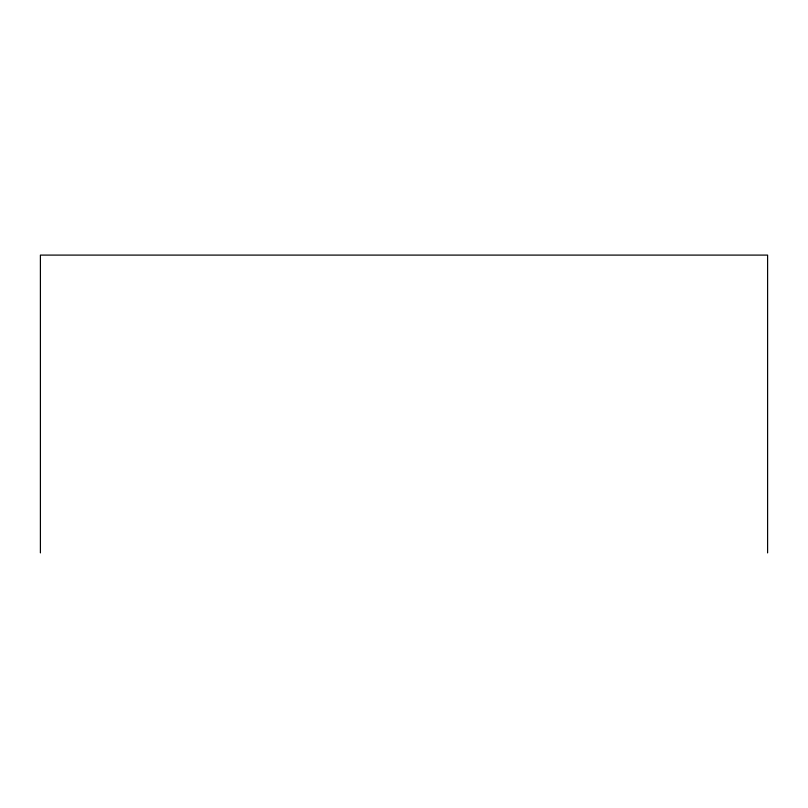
<?xml version="1.0" encoding="UTF-8"?>
<svg xmlns="http://www.w3.org/2000/svg" width="808" height="808" viewBox="0 0 808 808"><rect width="100%" height="100%" fill="white"/><g stroke="black" fill="none" stroke-linecap="round" stroke-linejoin="round"><path stroke-width="1.21" d="M767.6 552.904L767.6 255.096L40.4 255.096L40.4 552.904"/></g></svg>
